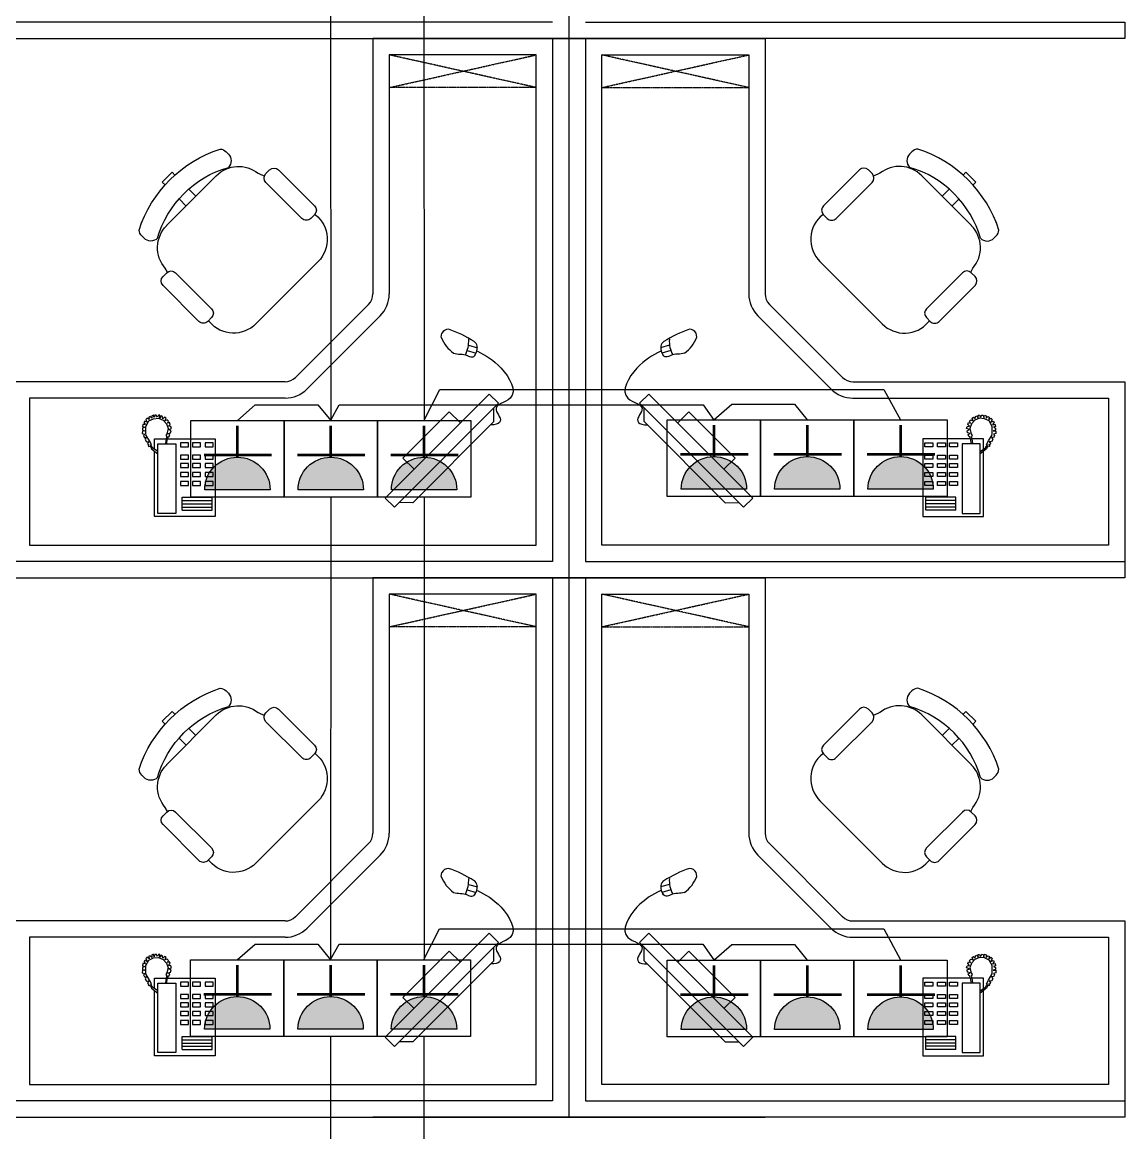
# Model space of a CAD drawing. Header units: inches. Extents: x 10 to 166961, y -47 to 131592.
# Drawn here: x 98353 to 101726, y 37710 to 41109 of the extents above; entities that cross this region are included whole.
import ezdxf

# ---------------------------------------------------------------- set-up
doc = ezdxf.new("R2010")
doc.units = ezdxf.units.IN
doc.header["$MEASUREMENT"] = 0
doc.linetypes.add('CONTINOUS', pattern=[0])
doc.linetypes.add('HIDDEN', pattern=[0.375, 0.25, -0.125])
for name, color, linetype in [('2', 2, 'Continuous'), ('6', 6, 'Continuous'), ('8', 8, 'Continuous'), ('插座图', 4, 'Continuous')]:
    doc.layers.add(name, color=color, linetype=linetype)

# ---------------------------------------------------------------- blocks, each defined once
blk = doc.blocks.new('A$C127C375D')
at = {"layer": '插座图', "lineweight": -2}
blk.add_hatch(color=3, dxfattribs=at).paths.add_polyline_path([(91.7, 8.4, 1), (16.1, 8.4)])
at = {"layer": '插座图', "color": 3, "lineweight": -2}
blk.add_line((16.1, 8.4), (91.7, 8.4), dxfattribs=at)
blk.add_lwpolyline([(0, 0), (107.8, 0), (107.8, 88.6), (0, 88.6)], close=True, dxfattribs=at)
at = {"layer": '插座图', "color": 3, "lineweight": -2, "const_width": 3.2}
for points in [[(53.9, 46.2), (53.9, 82.6)], [(14.3, 48.8), (92.6, 48.8)]]:
    blk.add_lwpolyline(points, dxfattribs=at)
at = {"layer": '插座图', "color": 3, "lineweight": -2}
blk.add_arc((53.9, 8.4), 37.8, 0, 180, dxfattribs=at)

msp = doc.modelspace()

# ---------------------------------------------------------------- linework, layer by layer
at = {"color": 2}
for p, q in [((99296.2, 41306.2), (99297.2, 39891.3)), ((99581.7, 41306.2), (99582.7, 39891.3)), ((99297.2, 39655.2), (99296.7, 38239.3)), ((99582.7, 39655.2), (99582.7, 38241.8)), ((99296.7, 38004.7), (99297.2, 36540.8)), ((99582.2, 38004.7), (99582.7, 36540.8))]:
    msp.add_line(p, q, dxfattribs=at)
for points in [[(99582.7, 39891.3), (99630.5, 39984.5), (100989, 39984.5), (101040.7, 39889.8)], [(99011.7, 39889.8), (99066.5, 39937.5), (99258, 39937.5), (99297.2, 39889.8)], [(99297.2, 39891.3), (99323, 39938), (100436, 39938), (100469.7, 39889.8)], [(100469.2, 39891.8), (100524, 39939.5), (100715.5, 39939.5), (100754.7, 39891.8)], [(99582.2, 38240.8), (99630, 38334), (100988.5, 38334), (101040.2, 38239.3)], [(99011.2, 38239.3), (99066, 38287), (99257.5, 38287), (99296.7, 38239.3)], [(99296.7, 38240.8), (99322.5, 38287.5), (100435.5, 38287.5), (100469.2, 38239.3)], [(100469.2, 38238.3), (100524, 38286), (100715.5, 38286), (100754.7, 38238.3)]]:
    msp.add_lwpolyline(points, dxfattribs=at)
at = {"layer": '2', "color": 252}
for p, q in [((100026, 41058.5), (100026, 42708.5)), ((99976, 41108.5), (98326, 41108.5)), ((100076, 41108.5), (101726, 41108.5)), ((101726, 41108.5), (101726, 41058.5)), ((98326, 41058.5), (100026, 41058.5)), ((99426.1, 41058.5), (99976, 41058.5)), ((100026, 41058.5), (99426.1, 41058.5)), ((100026, 41058.5), (99426.1, 41058.5)), ((99976, 41058.5), (99976, 39458.5)), ((99976, 41058.5), (100076, 41058.5)), ((100026, 39408.5), (100026, 41058.5)), ((100026, 41058.5), (100625.9, 41058.5)), ((100026, 41058.5), (100625.9, 41058.5)), ((101726, 41058.5), (100026, 41058.5)), ((100076, 41058.5), (100076, 39458.5)), ((100625.9, 41058.5), (100076, 41058.5)), ((99976, 39458.5), (98326, 39458.5)), ((100076, 39458.5), (101726, 39458.5)), ((101726, 39458.5), (101726, 39408.5)), ((98326, 39408.5), (100026, 39408.5)), ((99426.1, 39408.5), (99976, 39408.5)), ((100026, 39408.5), (99426.1, 39408.5)), ((100026, 39408.5), (99426.1, 39408.5)), ((99976, 39408.5), (99976, 37808.5)), ((99976, 39408.5), (100076, 39408.5)), ((100026, 37758.5), (100026, 39408.5)), ((100026, 39408.5), (100625.9, 39408.5)), ((100026, 39408.5), (100625.9, 39408.5)), ((101726, 39408.5), (100026, 39408.5)), ((100076, 39408.5), (100076, 37808.5)), ((100625.9, 39408.5), (100076, 39408.5)), ((99976, 37808.5), (98326, 37808.5)), ((100076, 37808.5), (101726, 37808.5)), ((101726, 37808.5), (101726, 37758.5)), ((98326, 37758.5), (100026, 37758.5)), ((100026, 37758.5), (99426.1, 37758.5)), ((100026, 37758.5), (99426.1, 37758.5)), ((100026, 37758.5), (100625.9, 37758.5)), ((100026, 37758.5), (100625.9, 37758.5)), ((101726, 37758.5), (100026, 37758.5))]:
    msp.add_line(p, q, dxfattribs=at)
at = {"layer": '6', "color": 252}
for p, q in [((99426.1, 41058.5), (99426.1, 40277)), ((100625.9, 41058.5), (100625.9, 40277)), ((98977.1, 40712.1), (98984.1, 40705.2)), ((101074.9, 40712.1), (101067.9, 40705.2)), ((98781.6, 40619.3), (98811.8, 40649.5)), ((98811.8, 40649.5), (98821.5, 40639.8)), ((99074.8, 40646.5), (99094.2, 40637.4)), ((99099, 40645.3), (99110.3, 40656.7)), ((99137.5, 40656.7), (99247.6, 40546.6)), ((100914.5, 40656.7), (100804.4, 40546.6)), ((100953.1, 40645.3), (100941.7, 40656.7)), ((100977.2, 40646.5), (100957.8, 40637.4)), ((101240.2, 40649.5), (101230.5, 40639.8)), ((101270.4, 40619.3), (101240.2, 40649.5)), ((98791.3, 40609.7), (98781.6, 40619.3)), ((98795.3, 40486.3), (98947, 40638.8)), ((99209, 40508.1), (99099, 40618.1)), ((100843, 40508.1), (100953.1, 40618.1)), ((101256.7, 40486.3), (101105, 40638.8)), ((101260.8, 40609.7), (101270.4, 40619.3)), ((98864.2, 40596.8), (98884.8, 40576.3)), ((101187.8, 40596.8), (101167.2, 40576.3)), ((98854.8, 40546.1), (98834.1, 40566.8)), ((101197.2, 40546.1), (101217.9, 40566.8)), ((99247.6, 40519.4), (99236.2, 40508.1)), ((99248.7, 40520.6), (99250.1, 40519.5)), ((100803.4, 40520.6), (100801.9, 40519.5)), ((100804.4, 40519.4), (100815.8, 40508.1)), ((98726.4, 40447.4), (98719.4, 40454.4)), ((101325.6, 40447.4), (101332.6, 40454.4)), ((99258.5, 40375.9), (99067.8, 40185.3)), ((100793.5, 40375.9), (100984.2, 40185.3)), ((98784.1, 40330.4), (98795.5, 40341.8)), ((98797.4, 40343.5), (98790.9, 40355.4)), ((98822.7, 40341.8), (98932.7, 40231.8)), ((101229.3, 40341.8), (101119.3, 40231.8)), ((101254.6, 40343.5), (101261.1, 40355.4)), ((101267.9, 40330.4), (101256.5, 40341.8)), ((98894.1, 40193.2), (98784.1, 40303.2)), ((101157.9, 40193.2), (101267.9, 40303.2)), ((99413, 40245.2), (99189.3, 40021.5)), ((100639, 40245.2), (100862.7, 40021.5)), ((98932.7, 40204.6), (98921.3, 40193.2)), ((101119.3, 40204.6), (101130.7, 40193.2)), ((98927.1, 40190.2), (98923.1, 40194.9)), ((101124.9, 40190.2), (101128.9, 40194.9)), ((99157.5, 40008.4), (98326, 40008.4)), ((100894.5, 40008.4), (101726, 40008.4)), ((101726, 40008.4), (101726, 39458.5)), ((99426.1, 39408.5), (99426.1, 38627)), ((100625.9, 39408.5), (100625.9, 38627)), ((98977.1, 39062.1), (98984.1, 39055.2)), ((101074.9, 39062.1), (101067.9, 39055.2)), ((98781.6, 38969.3), (98811.8, 38999.5)), ((98795.3, 38836.3), (98947, 38988.8)), ((98811.8, 38999.5), (98821.5, 38989.8)), ((99074.8, 38996.5), (99094.2, 38987.4)), ((99099, 38995.3), (99110.3, 39006.7)), ((99137.5, 39006.7), (99247.6, 38896.6)), ((100914.5, 39006.7), (100804.4, 38896.6)), ((100953.1, 38995.3), (100941.7, 39006.7)), ((100977.2, 38996.5), (100957.8, 38987.4)), ((101256.7, 38836.3), (101105, 38988.8)), ((101240.2, 38999.5), (101230.5, 38989.8)), ((101270.4, 38969.3), (101240.2, 38999.5)), ((98791.3, 38959.7), (98781.6, 38969.3)), ((98864.2, 38946.8), (98884.8, 38926.3)), ((99209, 38858.1), (99099, 38968.1)), ((100843, 38858.1), (100953.1, 38968.1)), ((101187.8, 38946.8), (101167.2, 38926.3)), ((101260.8, 38959.7), (101270.4, 38969.3)), ((98854.8, 38896.1), (98834.1, 38916.8)), ((101197.2, 38896.1), (101217.9, 38916.8)), ((99247.6, 38869.4), (99236.2, 38858.1)), ((99248.7, 38870.6), (99250.1, 38869.5)), ((100803.4, 38870.6), (100801.9, 38869.5)), ((100804.4, 38869.4), (100815.8, 38858.1)), ((98726.4, 38797.4), (98719.4, 38804.4)), ((101325.6, 38797.4), (101332.6, 38804.4)), ((99258.5, 38725.9), (99067.8, 38535.3)), ((100793.5, 38725.9), (100984.2, 38535.3)), ((98784.1, 38680.4), (98795.5, 38691.8)), ((98797.4, 38693.5), (98790.9, 38705.4)), ((98822.7, 38691.8), (98932.7, 38581.8)), ((101229.3, 38691.8), (101119.3, 38581.8)), ((101254.6, 38693.5), (101261.1, 38705.4)), ((101267.9, 38680.4), (101256.5, 38691.8)), ((98894.1, 38543.2), (98784.1, 38653.2)), ((101157.9, 38543.2), (101267.9, 38653.2)), ((99413, 38595.2), (99189.3, 38371.5)), ((100639, 38595.2), (100862.7, 38371.5)), ((98932.7, 38554.6), (98921.3, 38543.2)), ((98927.1, 38540.2), (98923.1, 38544.9)), ((101119.3, 38554.6), (101130.7, 38543.2)), ((101124.9, 38540.2), (101128.9, 38544.9)), ((99157.5, 38358.4), (98326, 38358.4)), ((100894.5, 38358.4), (101726, 38358.4)), ((101726, 38358.4), (101726, 37808.5))]:
    msp.add_line(p, q, dxfattribs=at)
for centre, start, end in [((99381.1, 40277), 315, 0), ((100670.9, 40277), 180, 225), ((99157.5, 40053.4), 270, 315), ((100894.5, 40053.4), 225, 270), ((99381.1, 38627), 315, 0), ((100670.9, 38627), 180, 225), ((99157.5, 38403.4), 270, 315), ((100894.5, 38403.4), 225, 270)]:
    msp.add_arc(centre, 45, start, end, dxfattribs=at)
at = {"layer": '6', "color": 252, "extrusion": (0, 0, -1)}
for centre, major_axis, start_param, end_param in [((99078.9, 40352.6), (273.6, 273.6), 4.241936, 5.182842), ((98956.7, 40691.7), (20.4, 20.4), 4.712389, 4.726071), ((98956.7, 40691.7), (20.4, 20.4), -0.705229, 0), ((98963.7, 40684.7), (20.4, 20.4), 0, 1.570796), ((99073.6, 40357.9), (225.8, 225.8), 4.211213, 5.213565), ((99015.2, 40571), (68, 68), 4.709722, 6.166276), ((99112.6, 40631.7), (13.6, 13.6), 3.141593, 4.712389), ((99123.9, 40643.1), (13.6, 13.6), 4.712389, 6.283185), ((99234, 40533), (13.6, 13.6), 0, 1.570796), ((99222.6, 40521.7), (13.6, 13.6), 1.570796, 3.141593), ((99190.5, 40444), (68, 68), -0.116909, 1.570796), ((98739.8, 40474.8), (-20.4, 20.4), 6.269503, 6.283185), ((98863.6, 40418.5), (68, 68), 3.212044, 4.709722), ((98739.8, 40474.8), (20.4, 20.4), 3.141593, 3.846821), ((98746.8, 40467.8), (20.4, 20.4), 1.570796, 3.141593), ((98809.1, 40328.2), (13.6, 13.6), 4.712389, 6.283185), ((98797.7, 40316.8), (13.6, 13.6), 3.141593, 4.712389), ((98919.1, 40218.2), (13.6, 13.6), 0, 1.570796), ((98907.7, 40206.8), (13.6, 13.6), 1.570796, 3.141593), ((98999.8, 40253.3), (68, 68), 1.570796, 3.212044), ((99078.9, 38702.6), (273.6, 273.6), 4.241936, 5.182842), ((98956.7, 39041.7), (20.4, 20.4), 4.712389, 4.726071), ((98956.7, 39041.7), (20.4, 20.4), -0.705229, 0), ((98963.7, 39034.7), (20.4, 20.4), 0, 1.570796), ((99073.6, 38707.9), (225.8, 225.8), 4.211213, 5.213565), ((99015.2, 38921), (68, 68), 4.709722, 6.166276), ((99123.9, 38993.1), (13.6, 13.6), 4.712389, 6.283185), ((99112.6, 38981.7), (13.6, 13.6), 3.141593, 4.712389), ((99234, 38883), (13.6, 13.6), 0, 1.570796), ((98739.8, 38824.8), (-20.4, 20.4), 6.269503, 6.283185), ((99222.6, 38871.7), (13.6, 13.6), 1.570796, 3.141593), ((99190.5, 38794), (68, 68), -0.116909, 1.570796), ((98739.8, 38824.8), (20.4, 20.4), 3.141593, 3.846821), ((98863.6, 38768.5), (68, 68), 3.212044, 4.709722), ((98746.8, 38817.8), (20.4, 20.4), 1.570796, 3.141593), ((98797.7, 38666.8), (13.6, 13.6), 3.141593, 4.712389), ((98809.1, 38678.2), (13.6, 13.6), 4.712389, 6.283185), ((98919.1, 38568.2), (13.6, 13.6), 0, 1.570796), ((98907.7, 38556.8), (13.6, 13.6), 1.570796, 3.141593), ((98999.8, 38603.3), (68, 68), 1.570796, 3.212044)]:
    msp.add_ellipse(centre, major_axis=major_axis, ratio=1, start_param=start_param, end_param=end_param, dxfattribs=at)
at = {"layer": '6', "color": 252}
for centre, major_axis, start_param, end_param in [((101095.3, 40691.7), (-20.4, 20.4), -0.705229, 0), ((100973.1, 40352.6), (-273.6, 273.6), 4.241936, 5.182842), ((101095.3, 40691.7), (-20.4, 20.4), 4.712389, 4.726071), ((101088.3, 40684.7), (-20.4, 20.4), 0, 1.570796), ((100928.1, 40643.1), (-13.6, 13.6), 4.712389, 6.283185), ((100939.4, 40631.7), (-13.6, 13.6), 3.141593, 4.712389), ((101036.8, 40571), (-68, 68), 4.709722, 6.166276), ((100978.4, 40357.9), (-225.8, 225.8), 4.211213, 5.213565), ((100818, 40533), (-13.6, 13.6), 0, 1.570796), ((100861.5, 40444), (-68, 68), -0.116909, 1.570796), ((100829.4, 40521.7), (-13.6, 13.6), 1.570796, 3.141593), ((101188.4, 40418.5), (-68, 68), 3.212044, 4.709722), ((101312.2, 40474.8), (20.4, 20.4), 6.269503, 6.283185), ((101305.2, 40467.8), (-20.4, 20.4), 1.570796, 3.141593), ((101312.2, 40474.8), (-20.4, 20.4), 3.141593, 3.846821), ((101242.9, 40328.2), (-13.6, 13.6), 4.712389, 6.283185), ((101254.3, 40316.8), (-13.6, 13.6), 3.141593, 4.712389), ((101132.9, 40218.2), (-13.6, 13.6), 0, 1.570796), ((101052.2, 40253.3), (-68, 68), 1.570796, 3.212044), ((101144.3, 40206.8), (-13.6, 13.6), 1.570796, 3.141593), ((101088.3, 39034.7), (-20.4, 20.4), 0, 1.570796), ((101095.3, 39041.7), (-20.4, 20.4), -0.705229, 0), ((100973.1, 38702.6), (-273.6, 273.6), 4.241936, 5.182842), ((101095.3, 39041.7), (-20.4, 20.4), 4.712389, 4.726071), ((100928.1, 38993.1), (-13.6, 13.6), 4.712389, 6.283185), ((101036.8, 38921), (-68, 68), 4.709722, 6.166276), ((100978.4, 38707.9), (-225.8, 225.8), 4.211213, 5.213565), ((100939.4, 38981.7), (-13.6, 13.6), 3.141593, 4.712389), ((100818, 38883), (-13.6, 13.6), 0, 1.570796), ((100861.5, 38794), (-68, 68), -0.116909, 1.570796), ((100829.4, 38871.7), (-13.6, 13.6), 1.570796, 3.141593), ((101312.2, 38824.8), (20.4, 20.4), 6.269503, 6.283185), ((101188.4, 38768.5), (-68, 68), 3.212044, 4.709722), ((101312.2, 38824.8), (-20.4, 20.4), 3.141593, 3.846821), ((101305.2, 38817.8), (-20.4, 20.4), 1.570796, 3.141593), ((101242.9, 38678.2), (-13.6, 13.6), 4.712389, 6.283185), ((101254.3, 38666.8), (-13.6, 13.6), 3.141593, 4.712389), ((101132.9, 38568.2), (-13.6, 13.6), 0, 1.570796), ((101052.2, 38603.3), (-68, 68), 1.570796, 3.212044), ((101144.3, 38556.8), (-13.6, 13.6), 1.570796, 3.141593)]:
    msp.add_ellipse(centre, major_axis=major_axis, ratio=1, start_param=start_param, end_param=end_param, dxfattribs=at)
at = {"layer": '8', "color": 252, "linetype": 'HIDDEN'}
for p, q in [((99476.1, 40908.5), (99926, 41008.5)), ((99926, 40908.5), (99476.1, 41008.5)), ((100575.9, 40908.5), (100126, 41008.5)), ((100126, 40908.5), (100575.9, 41008.5)), ((99926, 40908.5), (99476.1, 40908.5)), ((100126, 40908.5), (100575.9, 40908.5)), ((99476.1, 39258.5), (99926, 39358.5)), ((99926, 39258.5), (99476.1, 39358.5)), ((100575.9, 39258.5), (100126, 39358.5)), ((100126, 39258.5), (100575.9, 39358.5)), ((99926, 39258.5), (99476.1, 39258.5)), ((100126, 39258.5), (100575.9, 39258.5))]:
    msp.add_line(p, q, dxfattribs=at)
at = {"layer": '8', "color": 252}
for p, q in [((99476.1, 41008.5), (99476.1, 40277)), ((99926, 41008.5), (99476.1, 41008.5)), ((99926, 39508.5), (99926, 41008.5)), ((100126, 39508.5), (100126, 41008.5)), ((100126, 41008.5), (100575.9, 41008.5)), ((100575.9, 41008.5), (100575.9, 40277)), ((99448.3, 40209.8), (99224.7, 39986.2)), ((100603.7, 40209.8), (100827.3, 39986.2)), ((99635.1, 40144.4), (99637.1, 40156.7)), ((100416.9, 40144.4), (100414.9, 40156.7)), ((99714.6, 40103.7), (99741.9, 40095.7)), ((99718.5, 40120.1), (99745.7, 40112.6)), ((100333.5, 40120.1), (100306.3, 40112.6)), ((100337.4, 40103.7), (100310.1, 40095.7)), ((99157.5, 39958.4), (98376, 39958.4)), ((98376, 39958.4), (98376, 39508.5)), ((100894.5, 39958.4), (101676, 39958.4)), ((101676, 39958.4), (101676, 39508.5)), ((98735.4, 39897.3), (98731.9, 39893.2)), ((98741.6, 39892.8), (98735.4, 39897.3)), ((98744.6, 39902.2), (98740.5, 39900.4)), ((98740.5, 39900.4), (98741.6, 39892.8)), ((98750.2, 39897), (98744.6, 39902.2)), ((98754.6, 39906.5), (98749.6, 39904.5)), ((98749.6, 39904.5), (98750.2, 39897)), ((98757.4, 39898.6), (98754.6, 39906.5)), ((98754.7, 39895.2), (98770.5, 39896.5)), ((98759.2, 39906), (98757.4, 39898.6)), ((98763.6, 39906.6), (98759.2, 39906)), ((98767.5, 39899.9), (98763.6, 39906.6)), ((98769.9, 39906.3), (98767.5, 39899.9)), ((98774.9, 39905.9), (98769.9, 39906.3)), ((98770.5, 39896.5), (98784.4, 39890.3)), ((98774.9, 39897.4), (98774.9, 39905.9)), ((98778.9, 39903.7), (98774.9, 39897.4)), ((98782.8, 39901.8), (98778.9, 39903.7)), ((98783.4, 39894.4), (98782.8, 39901.8)), ((98788.7, 39899.8), (98783.4, 39894.4)), ((98793.3, 39896.6), (98788.7, 39899.8)), ((98789.8, 39889), (98793.3, 39896.6)), ((101258.7, 39896.6), (101263.3, 39899.8)), ((101262.2, 39889), (101258.7, 39896.6)), ((101263.3, 39899.8), (101268.6, 39894.4)), ((101281.5, 39896.5), (101267.6, 39890.3)), ((101268.6, 39894.4), (101269.2, 39901.8)), ((101269.2, 39901.8), (101273.1, 39903.7)), ((101273.1, 39903.7), (101277.1, 39897.4)), ((101277.1, 39905.9), (101282.1, 39906.3)), ((101277.1, 39897.4), (101277.1, 39905.9)), ((101297.3, 39895.2), (101281.5, 39896.5)), ((101282.1, 39906.3), (101284.5, 39899.9)), ((101284.5, 39899.9), (101288.4, 39906.6)), ((101288.4, 39906.6), (101292.8, 39906)), ((101292.8, 39906), (101294.6, 39898.6)), ((101294.6, 39898.6), (101297.4, 39906.5)), ((101297.4, 39906.5), (101302.4, 39904.5)), ((101302.4, 39904.5), (101301.8, 39897)), ((101301.8, 39897), (101307.4, 39902.2)), ((101307.4, 39902.2), (101311.5, 39900.4)), ((101311.5, 39900.4), (101310.4, 39892.8)), ((101310.4, 39892.8), (101316.6, 39897.3)), ((101316.6, 39897.3), (101320.1, 39893.2)), ((98721.3, 39866.2), (98721, 39860.2)), ((98727.9, 39869.3), (98721.3, 39866.2)), ((98722.3, 39877.9), (98721.5, 39871.5)), ((98721.5, 39871.5), (98727.9, 39869.3)), ((98730.4, 39877.5), (98722.3, 39877.9)), ((98728.1, 39887.6), (98725.5, 39883.2)), ((98725.5, 39883.2), (98730.4, 39877.5)), ((98735.4, 39884.8), (98728.1, 39887.6)), ((98731.2, 39871.9), (98740.7, 39888.6)), ((98731.3, 39846.8), (98731.2, 39871.9)), ((98731.9, 39893.2), (98735.4, 39884.8)), ((98740.7, 39888.6), (98754.7, 39895.2)), ((98784.4, 39890.3), (98794.8, 39879.3)), ((98797.2, 39891.8), (98789.8, 39889)), ((98794.8, 39879.3), (98799.9, 39864.8)), ((98799.9, 39864.8), (98795.9, 39849.3)), ((98800.7, 39887.4), (98797.2, 39891.8)), ((98797.6, 39881.3), (98800.7, 39887.4)), ((98804.4, 39883.5), (98797.6, 39881.3)), ((98800.9, 39872.4), (98806.5, 39877.9)), ((98808.5, 39871.4), (98800.9, 39872.4)), ((98801.3, 39861.9), (98809.7, 39864.8)), ((98808.7, 39858.5), (98801.3, 39861.9)), ((98806.5, 39877.9), (98804.4, 39883.5)), ((98809.7, 39864.8), (98808.5, 39871.4)), ((101242.3, 39864.8), (101243.5, 39871.4)), ((101250.7, 39861.9), (101242.3, 39864.8)), ((101243.4, 39858.5), (101250.7, 39861.9)), ((101243.5, 39871.4), (101251.1, 39872.4)), ((101245.5, 39877.9), (101247.6, 39883.5)), ((101251.1, 39872.4), (101245.5, 39877.9)), ((101247.6, 39883.5), (101254.4, 39881.3)), ((101251.3, 39887.4), (101254.8, 39891.8)), ((101254.4, 39881.3), (101251.3, 39887.4)), ((101257.2, 39879.3), (101252.1, 39864.8)), ((101252.1, 39864.8), (101256.1, 39849.3)), ((101254.8, 39891.8), (101262.2, 39889)), ((101267.6, 39890.3), (101257.2, 39879.3)), ((101311.3, 39888.6), (101297.3, 39895.2)), ((101320.8, 39871.9), (101311.3, 39888.6)), ((101320.1, 39893.2), (101316.6, 39884.8)), ((101316.6, 39884.8), (101323.9, 39887.6)), ((101320.7, 39846.8), (101320.8, 39871.9)), ((101326.5, 39883.2), (101321.6, 39877.5)), ((101321.6, 39877.5), (101329.7, 39877.9)), ((101323.9, 39887.6), (101326.5, 39883.2)), ((101330.5, 39871.5), (101324.1, 39869.3)), ((101324.1, 39869.3), (101330.7, 39866.2)), ((101329.7, 39877.9), (101330.5, 39871.5)), ((101330.7, 39866.2), (101331, 39860.2)), ((98720.9, 39857.6), (98720.6, 39849.7)), ((98720.6, 39849.7), (98728, 39847.9)), ((98728.7, 39857.8), (98720.9, 39857.6)), ((98721, 39860.2), (98728.7, 39857.8)), ((98728, 39847.9), (98724.4, 39843.4)), ((98724.4, 39843.4), (98727.3, 39837)), ((98727.3, 39837), (98733.8, 39838.5)), ((98733.8, 39838.5), (98730, 39831.5)), ((98730, 39831.5), (98733.6, 39824.4)), ((98742.4, 39827.7), (98731.4, 39846.3)), ((98749, 39815.9), (98742.4, 39827.7)), ((98758, 39802.3), (98758, 39833.5)), ((98758, 39833.5), (98793.9, 39833.5)), ((98792.6, 39827.5), (98791.9, 39818.4)), ((98793.9, 39833.5), (98792.6, 39827.5)), ((98795.9, 39849.3), (98793.1, 39844.2)), ((98793.1, 39844.2), (98796.3, 39839.6)), ((98796.3, 39839.6), (98793.9, 39833.5)), ((98796.2, 39819.4), (98797.2, 39831.6)), ((98797.2, 39831.6), (98799.6, 39837.7)), ((98798, 39833.5), (98944, 39833.5)), ((98798.8, 39850.2), (98806.9, 39851.9)), ((98805.3, 39846.6), (98798.8, 39850.2)), ((98799.4, 39839.3), (98802.9, 39841.1)), ((98799.6, 39837.7), (98799.4, 39839.3)), ((98802.9, 39841.1), (98805.3, 39846.6)), ((98806.9, 39851.9), (98808.7, 39858.5)), ((98944, 39833.5), (98944, 39595.9)), ((101254, 39833.5), (101108, 39833.5)), ((101108, 39833.5), (101108, 39595.9)), ((101245.1, 39851.9), (101243.4, 39858.5)), ((101253.2, 39850.2), (101245.1, 39851.9)), ((101246.7, 39846.6), (101253.2, 39850.2)), ((101249.1, 39841.1), (101246.7, 39846.6)), ((101252.6, 39839.3), (101249.1, 39841.1)), ((101252.4, 39837.7), (101252.6, 39839.3)), ((101254.8, 39831.6), (101252.4, 39837.7)), ((101255.8, 39819.4), (101254.8, 39831.6)), ((101258.9, 39844.2), (101255.7, 39839.6)), ((101255.7, 39839.6), (101258.1, 39833.5)), ((101256.1, 39849.3), (101258.9, 39844.2)), ((101258.1, 39833.5), (101259.4, 39827.5)), ((101294, 39833.5), (101258.1, 39833.5)), ((101259.4, 39827.5), (101260.1, 39818.4)), ((101294, 39802.3), (101294, 39833.5)), ((101303, 39815.9), (101309.6, 39827.7)), ((101309.6, 39827.7), (101320.6, 39846.3)), ((101318.2, 39838.5), (101322, 39831.5)), ((101324.7, 39837), (101318.2, 39838.5)), ((101322, 39831.5), (101318.4, 39824.4)), ((101331, 39860.2), (101323.3, 39857.8)), ((101323.3, 39857.8), (101331.1, 39857.6)), ((101331.4, 39849.7), (101324, 39847.9)), ((101324, 39847.9), (101327.6, 39843.4)), ((101327.6, 39843.4), (101324.7, 39837)), ((101331.1, 39857.6), (101331.4, 39849.7)), ((98733.6, 39824.4), (98741.2, 39825.5)), ((98741.2, 39825.5), (98736.4, 39819.5)), ((98736.4, 39819.5), (98738.3, 39815.1)), ((98738.3, 39815.1), (98742, 39816.4)), ((98742, 39816.4), (98739.1, 39813.5)), ((98739.1, 39813.5), (98740.5, 39810.7)), ((98740.5, 39810.7), (98745.4, 39810.8)), ((98745.4, 39810.8), (98747.1, 39807.7)), ((98745.7, 39814.2), (98749, 39815.9)), ((98748.2, 39813.6), (98745.7, 39814.2)), ((98747.1, 39807.7), (98749.3, 39803.2)), ((98748.9, 39811.5), (98748.2, 39813.6)), ((98752.4, 39806.1), (98748.9, 39811.5)), ((98749.3, 39803.2), (98768.7, 39787.3)), ((98768.7, 39794.9), (98752.4, 39806.1)), ((98758, 39595.9), (98758, 39796.1)), ((98768.7, 39605.6), (98768.7, 39818.4)), ((98768.7, 39818.4), (98823.6, 39818.4)), ((98796.1, 39818.4), (98796.2, 39819.4)), ((98823.6, 39818.4), (98823.6, 39605.6)), ((98837.9, 39821.3), (98837.9, 39809.2)), ((98862.1, 39821.3), (98837.9, 39821.3)), ((98837.9, 39809.2), (98862.1, 39809.2)), ((98862.1, 39809.2), (98862.1, 39821.3)), ((98874.8, 39821.3), (98874.8, 39809.2)), ((98899.1, 39821.3), (98874.8, 39821.3)), ((98874.8, 39809.2), (98899.1, 39809.2)), ((98899.1, 39809.2), (98899.1, 39821.3)), ((98912.9, 39821.3), (98912.9, 39809.2)), ((98937.1, 39821.3), (98912.9, 39821.3)), ((98912.9, 39809.2), (98937.1, 39809.2)), ((98937.1, 39809.2), (98937.1, 39821.3)), ((101114.9, 39809.2), (101114.9, 39821.3)), ((101114.9, 39821.3), (101139.1, 39821.3)), ((101139.1, 39809.2), (101114.9, 39809.2)), ((101139.1, 39821.3), (101139.1, 39809.2)), ((101152.9, 39809.2), (101152.9, 39821.3)), ((101152.9, 39821.3), (101177.2, 39821.3)), ((101177.2, 39809.2), (101152.9, 39809.2)), ((101177.2, 39821.3), (101177.2, 39809.2)), ((101189.9, 39809.2), (101189.9, 39821.3)), ((101189.9, 39821.3), (101214.1, 39821.3)), ((101214.1, 39809.2), (101189.9, 39809.2)), ((101214.1, 39821.3), (101214.1, 39809.2)), ((101283.3, 39818.4), (101228.4, 39818.4)), ((101228.4, 39818.4), (101228.4, 39605.6)), ((101255.9, 39818.4), (101255.8, 39819.4)), ((101283.3, 39605.6), (101283.3, 39818.4)), ((101283.3, 39794.9), (101299.6, 39806.1)), ((101302.7, 39803.2), (101283.3, 39787.3)), ((101294, 39595.9), (101294, 39796.1)), ((101299.6, 39806.1), (101303.1, 39811.5)), ((101304.9, 39807.7), (101302.7, 39803.2)), ((101306.3, 39814.2), (101303, 39815.9)), ((101303.1, 39811.5), (101303.8, 39813.6)), ((101303.8, 39813.6), (101306.3, 39814.2)), ((101306.6, 39810.8), (101304.9, 39807.7)), ((101311.5, 39810.7), (101306.6, 39810.8)), ((101310, 39816.4), (101312.9, 39813.5)), ((101313.7, 39815.1), (101310, 39816.4)), ((101310.8, 39825.5), (101315.6, 39819.5)), ((101318.4, 39824.4), (101310.8, 39825.5)), ((101312.9, 39813.5), (101311.5, 39810.7)), ((101315.6, 39819.5), (101313.7, 39815.1)), ((98837.9, 39783.4), (98837.9, 39771.3)), ((98862.1, 39783.4), (98837.9, 39783.4)), ((98837.9, 39771.3), (98862.1, 39771.3)), ((98862.1, 39771.3), (98862.1, 39783.4)), ((98874.8, 39783.4), (98874.8, 39771.3)), ((98899.1, 39783.4), (98874.8, 39783.4)), ((98874.8, 39771.3), (98899.1, 39771.3)), ((98899.1, 39771.3), (98899.1, 39783.4)), ((98912.9, 39783.4), (98912.9, 39771.3)), ((98937.1, 39783.4), (98912.9, 39783.4)), ((98912.9, 39771.3), (98937.1, 39771.3)), ((98937.1, 39771.3), (98937.1, 39783.4)), ((101114.9, 39771.3), (101114.9, 39783.4)), ((101114.9, 39783.4), (101139.1, 39783.4)), ((101139.1, 39771.3), (101114.9, 39771.3)), ((101139.1, 39783.4), (101139.1, 39771.3)), ((101152.9, 39771.3), (101152.9, 39783.4)), ((101152.9, 39783.4), (101177.2, 39783.4)), ((101177.2, 39771.3), (101152.9, 39771.3)), ((101177.2, 39783.4), (101177.2, 39771.3)), ((101189.9, 39771.3), (101189.9, 39783.4)), ((101189.9, 39783.4), (101214.1, 39783.4)), ((101214.1, 39771.3), (101189.9, 39771.3)), ((101214.1, 39783.4), (101214.1, 39771.3)), ((98837.9, 39758), (98837.9, 39745.9)), ((98862.1, 39758), (98837.9, 39758)), ((98837.9, 39745.9), (98862.1, 39745.9)), ((98837.9, 39730.9), (98837.9, 39718.8)), ((98862.1, 39730.9), (98837.9, 39730.9)), ((98862.1, 39745.9), (98862.1, 39758)), ((98862.1, 39718.8), (98862.1, 39730.9)), ((98874.8, 39758), (98874.8, 39745.9)), ((98899.1, 39758), (98874.8, 39758)), ((98874.8, 39745.9), (98899.1, 39745.9)), ((98874.8, 39730.9), (98874.8, 39718.8)), ((98899.1, 39730.9), (98874.8, 39730.9)), ((98899.1, 39745.9), (98899.1, 39758)), ((98899.1, 39718.8), (98899.1, 39730.9)), ((98912.9, 39758), (98912.9, 39745.9)), ((98937.1, 39758), (98912.9, 39758)), ((98912.9, 39745.9), (98937.1, 39745.9)), ((98912.9, 39730.9), (98912.9, 39718.8)), ((98937.1, 39730.9), (98912.9, 39730.9)), ((98937.1, 39745.9), (98937.1, 39758)), ((98937.1, 39718.8), (98937.1, 39730.9)), ((101114.9, 39745.9), (101114.9, 39758)), ((101114.9, 39758), (101139.1, 39758)), ((101139.1, 39745.9), (101114.9, 39745.9)), ((101114.9, 39718.8), (101114.9, 39730.9)), ((101114.9, 39730.9), (101139.1, 39730.9)), ((101139.1, 39758), (101139.1, 39745.9)), ((101139.1, 39730.9), (101139.1, 39718.8)), ((101152.9, 39745.9), (101152.9, 39758)), ((101152.9, 39758), (101177.2, 39758)), ((101177.2, 39745.9), (101152.9, 39745.9)), ((101152.9, 39718.8), (101152.9, 39730.9)), ((101152.9, 39730.9), (101177.2, 39730.9)), ((101177.2, 39758), (101177.2, 39745.9)), ((101177.2, 39730.9), (101177.2, 39718.8)), ((101189.9, 39745.9), (101189.9, 39758)), ((101189.9, 39758), (101214.1, 39758)), ((101214.1, 39745.9), (101189.9, 39745.9)), ((101189.9, 39718.8), (101189.9, 39730.9)), ((101189.9, 39730.9), (101214.1, 39730.9)), ((101214.1, 39758), (101214.1, 39745.9)), ((101214.1, 39730.9), (101214.1, 39718.8)), ((98837.9, 39718.8), (98862.1, 39718.8)), ((98837.9, 39703.5), (98837.9, 39691.4)), ((98862.1, 39703.5), (98837.9, 39703.5)), ((98837.9, 39691.4), (98862.1, 39691.4)), ((98862.1, 39691.4), (98862.1, 39703.5)), ((98874.8, 39718.8), (98899.1, 39718.8)), ((98874.8, 39703.5), (98874.8, 39691.4)), ((98899.1, 39703.5), (98874.8, 39703.5)), ((98874.8, 39691.4), (98899.1, 39691.4)), ((98899.1, 39691.4), (98899.1, 39703.5)), ((98912.9, 39718.8), (98937.1, 39718.8)), ((98912.9, 39703.5), (98912.9, 39691.4)), ((98937.1, 39703.5), (98912.9, 39703.5)), ((98912.9, 39691.4), (98937.1, 39691.4)), ((98937.1, 39691.4), (98937.1, 39703.5)), ((101139.1, 39718.8), (101114.9, 39718.8)), ((101114.9, 39691.4), (101114.9, 39703.5)), ((101114.9, 39703.5), (101139.1, 39703.5)), ((101139.1, 39691.4), (101114.9, 39691.4)), ((101139.1, 39703.5), (101139.1, 39691.4)), ((101177.2, 39718.8), (101152.9, 39718.8)), ((101152.9, 39691.4), (101152.9, 39703.5)), ((101152.9, 39703.5), (101177.2, 39703.5)), ((101177.2, 39691.4), (101152.9, 39691.4)), ((101177.2, 39703.5), (101177.2, 39691.4)), ((101214.1, 39718.8), (101189.9, 39718.8)), ((101189.9, 39691.4), (101189.9, 39703.5)), ((101189.9, 39703.5), (101214.1, 39703.5)), ((101214.1, 39691.4), (101189.9, 39691.4)), ((101214.1, 39703.5), (101214.1, 39691.4)), ((98842.9, 39615.2), (98842.9, 39655)), ((98842.9, 39655), (98934.4, 39655)), ((98842.9, 39645), (98934.4, 39645)), ((98842.9, 39635), (98934.4, 39635)), ((98842.9, 39625), (98934.4, 39625)), ((98934.4, 39615), (98934.4, 39655)), ((101117.6, 39615), (101117.6, 39655)), ((101209.1, 39655), (101117.6, 39655)), ((101209.1, 39645), (101117.6, 39645)), ((101209.1, 39635), (101117.6, 39635)), ((101209.1, 39625), (101117.6, 39625)), ((101209.1, 39615.2), (101209.1, 39655)), ((98944, 39595.9), (98758, 39595.9)), ((98823.6, 39605.6), (98768.7, 39605.6)), ((98842.9, 39615), (98934.4, 39615)), ((101108, 39595.9), (101294, 39595.9)), ((101209.1, 39615), (101117.6, 39615)), ((101228.4, 39605.6), (101283.3, 39605.6)), ((98376, 39508.5), (99926, 39508.5)), ((101676, 39508.5), (100126, 39508.5)), ((99476.1, 39358.5), (99476.1, 38627)), ((99926, 39358.5), (99476.1, 39358.5)), ((99926, 37858.5), (99926, 39358.5)), ((100126, 37858.5), (100126, 39358.5)), ((100126, 39358.5), (100575.9, 39358.5)), ((100575.9, 39358.5), (100575.9, 38627)), ((99448.3, 38559.8), (99224.7, 38336.2)), ((100603.7, 38559.8), (100827.3, 38336.2)), ((99635.1, 38494.4), (99637.1, 38506.7)), ((100416.9, 38494.4), (100414.9, 38506.7)), ((99718.5, 38470.1), (99745.7, 38462.6)), ((100333.5, 38470.1), (100306.3, 38462.6)), ((99714.6, 38453.7), (99741.9, 38445.7)), ((100337.4, 38453.7), (100310.1, 38445.7)), ((99157.5, 38308.4), (98376, 38308.4)), ((98376, 38308.4), (98376, 37858.5)), ((100894.5, 38308.4), (101676, 38308.4)), ((101676, 38308.4), (101676, 37858.5)), ((98728.1, 38237.6), (98725.5, 38233.2)), ((98725.5, 38233.2), (98730.4, 38227.5)), ((98735.4, 38234.8), (98728.1, 38237.6)), ((98731.2, 38221.9), (98740.7, 38238.6)), ((98735.4, 38247.3), (98731.9, 38243.2)), ((98731.9, 38243.2), (98735.4, 38234.8)), ((98741.6, 38242.8), (98735.4, 38247.3)), ((98744.6, 38252.2), (98740.5, 38250.4)), ((98740.5, 38250.4), (98741.6, 38242.8)), ((98740.7, 38238.6), (98754.7, 38245.2)), ((98750.2, 38247), (98744.6, 38252.2)), ((98754.6, 38256.5), (98749.6, 38254.5)), ((98749.6, 38254.5), (98750.2, 38247)), ((98757.4, 38248.6), (98754.6, 38256.5)), ((98754.7, 38245.2), (98770.5, 38246.5)), ((98759.2, 38256), (98757.4, 38248.6)), ((98763.6, 38256.6), (98759.2, 38256)), ((98767.5, 38249.9), (98763.6, 38256.6)), ((98769.9, 38256.3), (98767.5, 38249.9)), ((98774.9, 38255.9), (98769.9, 38256.3)), ((98770.5, 38246.5), (98784.4, 38240.3)), ((98774.9, 38247.4), (98774.9, 38255.9)), ((98778.9, 38253.7), (98774.9, 38247.4)), ((98782.8, 38251.8), (98778.9, 38253.7)), ((98783.4, 38244.4), (98782.8, 38251.8)), ((98788.7, 38249.8), (98783.4, 38244.4)), ((98784.4, 38240.3), (98794.8, 38229.3)), ((98793.3, 38246.6), (98788.7, 38249.8)), ((98789.8, 38239), (98793.3, 38246.6)), ((98797.2, 38241.8), (98789.8, 38239)), ((98800.7, 38237.4), (98797.2, 38241.8)), ((98797.6, 38231.3), (98800.7, 38237.4)), ((98804.4, 38233.5), (98797.6, 38231.3)), ((98806.5, 38227.9), (98804.4, 38233.5)), ((101245.5, 38227.9), (101247.6, 38233.5)), ((101247.6, 38233.5), (101254.4, 38231.3)), ((101251.3, 38237.4), (101254.8, 38241.8)), ((101254.4, 38231.3), (101251.3, 38237.4)), ((101254.8, 38241.8), (101262.2, 38239)), ((101267.6, 38240.3), (101257.2, 38229.3)), ((101258.7, 38246.6), (101263.3, 38249.8)), ((101262.2, 38239), (101258.7, 38246.6)), ((101263.3, 38249.8), (101268.6, 38244.4)), ((101281.5, 38246.5), (101267.6, 38240.3)), ((101268.6, 38244.4), (101269.2, 38251.8)), ((101269.2, 38251.8), (101273.1, 38253.7)), ((101273.1, 38253.7), (101277.1, 38247.4)), ((101277.1, 38255.9), (101282.1, 38256.3)), ((101277.1, 38247.4), (101277.1, 38255.9)), ((101297.3, 38245.2), (101281.5, 38246.5)), ((101282.1, 38256.3), (101284.5, 38249.9)), ((101284.5, 38249.9), (101288.4, 38256.6)), ((101288.4, 38256.6), (101292.8, 38256)), ((101292.8, 38256), (101294.6, 38248.6)), ((101294.6, 38248.6), (101297.4, 38256.5)), ((101311.3, 38238.6), (101297.3, 38245.2)), ((101297.4, 38256.5), (101302.4, 38254.5)), ((101302.4, 38254.5), (101301.8, 38247)), ((101301.8, 38247), (101307.4, 38252.2)), ((101307.4, 38252.2), (101311.5, 38250.4)), ((101311.5, 38250.4), (101310.4, 38242.8)), ((101310.4, 38242.8), (101316.6, 38247.3)), ((101320.8, 38221.9), (101311.3, 38238.6)), ((101316.6, 38247.3), (101320.1, 38243.2)), ((101320.1, 38243.2), (101316.6, 38234.8)), ((101316.6, 38234.8), (101323.9, 38237.6)), ((101326.5, 38233.2), (101321.6, 38227.5)), ((101323.9, 38237.6), (101326.5, 38233.2)), ((98720.9, 38207.6), (98720.6, 38199.7)), ((98720.6, 38199.7), (98728, 38197.9)), ((98728.7, 38207.8), (98720.9, 38207.6)), ((98721.3, 38216.2), (98721, 38210.2)), ((98721, 38210.2), (98728.7, 38207.8)), ((98727.9, 38219.3), (98721.3, 38216.2)), ((98722.3, 38227.9), (98721.5, 38221.5)), ((98721.5, 38221.5), (98727.9, 38219.3)), ((98730.4, 38227.5), (98722.3, 38227.9)), ((98728, 38197.9), (98724.4, 38193.4)), ((98731.3, 38196.8), (98731.2, 38221.9)), ((98742.4, 38177.7), (98731.4, 38196.3)), ((98795.9, 38199.3), (98793.1, 38194.2)), ((98794.8, 38229.3), (98799.9, 38214.8)), ((98799.9, 38214.8), (98795.9, 38199.3)), ((98798.8, 38200.2), (98806.9, 38201.9)), ((98805.3, 38196.6), (98798.8, 38200.2)), ((98800.9, 38222.4), (98806.5, 38227.9)), ((98808.5, 38221.4), (98800.9, 38222.4)), ((98801.3, 38211.9), (98809.7, 38214.8)), ((98808.7, 38208.5), (98801.3, 38211.9)), ((98802.9, 38191.1), (98805.3, 38196.6)), ((98806.9, 38201.9), (98808.7, 38208.5)), ((98809.7, 38214.8), (98808.5, 38221.4)), ((101242.3, 38214.8), (101243.5, 38221.4)), ((101250.7, 38211.9), (101242.3, 38214.8)), ((101243.4, 38208.5), (101250.7, 38211.9)), ((101245.1, 38201.9), (101243.4, 38208.5)), ((101243.5, 38221.4), (101251.1, 38222.4)), ((101253.2, 38200.2), (101245.1, 38201.9)), ((101251.1, 38222.4), (101245.5, 38227.9)), ((101246.7, 38196.6), (101253.2, 38200.2)), ((101249.1, 38191.1), (101246.7, 38196.6)), ((101257.2, 38229.3), (101252.1, 38214.8)), ((101252.1, 38214.8), (101256.1, 38199.3)), ((101256.1, 38199.3), (101258.9, 38194.2)), ((101309.6, 38177.7), (101320.6, 38196.3)), ((101320.7, 38196.8), (101320.8, 38221.9)), ((101321.6, 38227.5), (101329.7, 38227.9)), ((101331, 38210.2), (101323.3, 38207.8)), ((101323.3, 38207.8), (101331.1, 38207.6)), ((101331.4, 38199.7), (101324, 38197.9)), ((101324, 38197.9), (101327.6, 38193.4)), ((101330.5, 38221.5), (101324.1, 38219.3)), ((101324.1, 38219.3), (101330.7, 38216.2)), ((101329.7, 38227.9), (101330.5, 38221.5)), ((101330.7, 38216.2), (101331, 38210.2)), ((101331.1, 38207.6), (101331.4, 38199.7)), ((98724.4, 38193.4), (98727.3, 38187)), ((98727.3, 38187), (98733.8, 38188.5)), ((98733.8, 38188.5), (98730, 38181.5)), ((98730, 38181.5), (98733.6, 38174.4)), ((98733.6, 38174.4), (98741.2, 38175.5)), ((98741.2, 38175.5), (98736.4, 38169.5)), ((98736.4, 38169.5), (98738.3, 38165.1)), ((98738.3, 38165.1), (98742, 38166.4)), ((98742, 38166.4), (98739.1, 38163.5)), ((98739.1, 38163.5), (98740.5, 38160.7)), ((98749, 38165.9), (98742.4, 38177.7)), ((98745.7, 38164.2), (98749, 38165.9)), ((98748.2, 38163.6), (98745.7, 38164.2)), ((98748.9, 38161.5), (98748.2, 38163.6)), ((98758, 38152.3), (98758, 38183.5)), ((98758, 38183.5), (98793.9, 38183.5)), ((98768.7, 37955.6), (98768.7, 38168.4)), ((98768.7, 38168.4), (98823.6, 38168.4)), ((98792.6, 38177.5), (98791.9, 38168.4)), ((98793.9, 38183.5), (98792.6, 38177.5)), ((98793.1, 38194.2), (98796.3, 38189.6)), ((98796.3, 38189.6), (98793.9, 38183.5)), ((98796.1, 38168.4), (98796.2, 38169.4)), ((98796.2, 38169.4), (98797.2, 38181.6)), ((98797.2, 38181.6), (98799.6, 38187.7)), ((98798, 38183.5), (98944, 38183.5)), ((98799.4, 38189.3), (98802.9, 38191.1)), ((98799.6, 38187.7), (98799.4, 38189.3)), ((98823.6, 38168.4), (98823.6, 37955.6)), ((98837.9, 38171.3), (98837.9, 38159.2)), ((98862.1, 38171.3), (98837.9, 38171.3)), ((98862.1, 38159.2), (98862.1, 38171.3)), ((98874.8, 38171.3), (98874.8, 38159.2)), ((98899.1, 38171.3), (98874.8, 38171.3)), ((98899.1, 38159.2), (98899.1, 38171.3)), ((98912.9, 38171.3), (98912.9, 38159.2)), ((98937.1, 38171.3), (98912.9, 38171.3)), ((98937.1, 38159.2), (98937.1, 38171.3)), ((98944, 38183.5), (98944, 37945.9)), ((101254, 38183.5), (101108, 38183.5)), ((101108, 38183.5), (101108, 37945.9)), ((101114.9, 38159.2), (101114.9, 38171.3)), ((101114.9, 38171.3), (101139.1, 38171.3)), ((101139.1, 38171.3), (101139.1, 38159.2)), ((101152.9, 38159.2), (101152.9, 38171.3)), ((101152.9, 38171.3), (101177.2, 38171.3)), ((101177.2, 38171.3), (101177.2, 38159.2)), ((101189.9, 38159.2), (101189.9, 38171.3)), ((101189.9, 38171.3), (101214.1, 38171.3)), ((101214.1, 38171.3), (101214.1, 38159.2)), ((101283.3, 38168.4), (101228.4, 38168.4)), ((101228.4, 38168.4), (101228.4, 37955.6)), ((101252.6, 38189.3), (101249.1, 38191.1)), ((101252.4, 38187.7), (101252.6, 38189.3)), ((101254.8, 38181.6), (101252.4, 38187.7)), ((101255.8, 38169.4), (101254.8, 38181.6)), ((101258.9, 38194.2), (101255.7, 38189.6)), ((101255.7, 38189.6), (101258.1, 38183.5)), ((101255.9, 38168.4), (101255.8, 38169.4)), ((101258.1, 38183.5), (101259.4, 38177.5)), ((101294, 38183.5), (101258.1, 38183.5)), ((101259.4, 38177.5), (101260.1, 38168.4)), ((101283.3, 37955.6), (101283.3, 38168.4)), ((101294, 38152.3), (101294, 38183.5)), ((101303, 38165.9), (101309.6, 38177.7)), ((101306.3, 38164.2), (101303, 38165.9)), ((101303.1, 38161.5), (101303.8, 38163.6)), ((101303.8, 38163.6), (101306.3, 38164.2)), ((101310, 38166.4), (101312.9, 38163.5)), ((101313.7, 38165.1), (101310, 38166.4)), ((101310.8, 38175.5), (101315.6, 38169.5)), ((101318.4, 38174.4), (101310.8, 38175.5)), ((101312.9, 38163.5), (101311.5, 38160.7)), ((101315.6, 38169.5), (101313.7, 38165.1)), ((101318.2, 38188.5), (101322, 38181.5)), ((101324.7, 38187), (101318.2, 38188.5)), ((101322, 38181.5), (101318.4, 38174.4)), ((101327.6, 38193.4), (101324.7, 38187)), ((98740.5, 38160.7), (98745.4, 38160.8)), ((98745.4, 38160.8), (98747.1, 38157.7)), ((98747.1, 38157.7), (98749.3, 38153.2)), ((98752.4, 38156.1), (98748.9, 38161.5)), ((98749.3, 38153.2), (98768.7, 38137.3)), ((98768.7, 38144.9), (98752.4, 38156.1)), ((98758, 37945.9), (98758, 38146.1)), ((98837.9, 38159.2), (98862.1, 38159.2)), ((98837.9, 38133.4), (98837.9, 38121.3)), ((98862.1, 38133.4), (98837.9, 38133.4)), ((98862.1, 38121.3), (98862.1, 38133.4)), ((98874.8, 38159.2), (98899.1, 38159.2)), ((98874.8, 38133.4), (98874.8, 38121.3)), ((98899.1, 38133.4), (98874.8, 38133.4)), ((98899.1, 38121.3), (98899.1, 38133.4)), ((98912.9, 38159.2), (98937.1, 38159.2)), ((98912.9, 38133.4), (98912.9, 38121.3)), ((98937.1, 38133.4), (98912.9, 38133.4)), ((98937.1, 38121.3), (98937.1, 38133.4)), ((101139.1, 38159.2), (101114.9, 38159.2)), ((101114.9, 38121.3), (101114.9, 38133.4)), ((101114.9, 38133.4), (101139.1, 38133.4)), ((101139.1, 38133.4), (101139.1, 38121.3)), ((101177.2, 38159.2), (101152.9, 38159.2)), ((101152.9, 38121.3), (101152.9, 38133.4)), ((101152.9, 38133.4), (101177.2, 38133.4)), ((101177.2, 38133.4), (101177.2, 38121.3)), ((101214.1, 38159.2), (101189.9, 38159.2)), ((101189.9, 38121.3), (101189.9, 38133.4)), ((101189.9, 38133.4), (101214.1, 38133.4)), ((101214.1, 38133.4), (101214.1, 38121.3)), ((101283.3, 38144.9), (101299.6, 38156.1)), ((101302.7, 38153.2), (101283.3, 38137.3)), ((101294, 37945.9), (101294, 38146.1)), ((101299.6, 38156.1), (101303.1, 38161.5)), ((101304.9, 38157.7), (101302.7, 38153.2)), ((101306.6, 38160.8), (101304.9, 38157.7)), ((101311.5, 38160.7), (101306.6, 38160.8)), ((98837.9, 38121.3), (98862.1, 38121.3)), ((98837.9, 38108), (98837.9, 38095.9)), ((98862.1, 38108), (98837.9, 38108)), ((98837.9, 38095.9), (98862.1, 38095.9)), ((98862.1, 38095.9), (98862.1, 38108)), ((98874.8, 38121.3), (98899.1, 38121.3)), ((98874.8, 38108), (98874.8, 38095.9)), ((98899.1, 38108), (98874.8, 38108)), ((98874.8, 38095.9), (98899.1, 38095.9)), ((98899.1, 38095.9), (98899.1, 38108)), ((98912.9, 38121.3), (98937.1, 38121.3)), ((98912.9, 38108), (98912.9, 38095.9)), ((98937.1, 38108), (98912.9, 38108)), ((98912.9, 38095.9), (98937.1, 38095.9)), ((98937.1, 38095.9), (98937.1, 38108)), ((101139.1, 38121.3), (101114.9, 38121.3)), ((101114.9, 38095.9), (101114.9, 38108)), ((101114.9, 38108), (101139.1, 38108)), ((101139.1, 38095.9), (101114.9, 38095.9)), ((101139.1, 38108), (101139.1, 38095.9)), ((101177.2, 38121.3), (101152.9, 38121.3)), ((101152.9, 38095.9), (101152.9, 38108)), ((101152.9, 38108), (101177.2, 38108)), ((101177.2, 38095.9), (101152.9, 38095.9)), ((101177.2, 38108), (101177.2, 38095.9)), ((101214.1, 38121.3), (101189.9, 38121.3)), ((101189.9, 38095.9), (101189.9, 38108)), ((101189.9, 38108), (101214.1, 38108)), ((101214.1, 38095.9), (101189.9, 38095.9)), ((101214.1, 38108), (101214.1, 38095.9)), ((98837.9, 38080.9), (98837.9, 38068.8)), ((98862.1, 38080.9), (98837.9, 38080.9)), ((98837.9, 38068.8), (98862.1, 38068.8)), ((98862.1, 38068.8), (98862.1, 38080.9)), ((98874.8, 38080.9), (98874.8, 38068.8)), ((98899.1, 38080.9), (98874.8, 38080.9)), ((98874.8, 38068.8), (98899.1, 38068.8)), ((98899.1, 38068.8), (98899.1, 38080.9)), ((98912.9, 38080.9), (98912.9, 38068.8)), ((98937.1, 38080.9), (98912.9, 38080.9)), ((98912.9, 38068.8), (98937.1, 38068.8)), ((98937.1, 38068.8), (98937.1, 38080.9)), ((101114.9, 38068.8), (101114.9, 38080.9)), ((101114.9, 38080.9), (101139.1, 38080.9)), ((101139.1, 38068.8), (101114.9, 38068.8)), ((101139.1, 38080.9), (101139.1, 38068.8)), ((101152.9, 38068.8), (101152.9, 38080.9)), ((101152.9, 38080.9), (101177.2, 38080.9)), ((101177.2, 38068.8), (101152.9, 38068.8)), ((101177.2, 38080.9), (101177.2, 38068.8)), ((101189.9, 38068.8), (101189.9, 38080.9)), ((101189.9, 38080.9), (101214.1, 38080.9)), ((101214.1, 38068.8), (101189.9, 38068.8)), ((101214.1, 38080.9), (101214.1, 38068.8)), ((98837.9, 38053.5), (98837.9, 38041.4)), ((98862.1, 38053.5), (98837.9, 38053.5)), ((98837.9, 38041.4), (98862.1, 38041.4)), ((98862.1, 38041.4), (98862.1, 38053.5)), ((98874.8, 38053.5), (98874.8, 38041.4)), ((98899.1, 38053.5), (98874.8, 38053.5)), ((98874.8, 38041.4), (98899.1, 38041.4)), ((98899.1, 38041.4), (98899.1, 38053.5)), ((98912.9, 38053.5), (98912.9, 38041.4)), ((98937.1, 38053.5), (98912.9, 38053.5)), ((98912.9, 38041.4), (98937.1, 38041.4)), ((98937.1, 38041.4), (98937.1, 38053.5)), ((101114.9, 38041.4), (101114.9, 38053.5)), ((101114.9, 38053.5), (101139.1, 38053.5)), ((101139.1, 38041.4), (101114.9, 38041.4)), ((101139.1, 38053.5), (101139.1, 38041.4)), ((101152.9, 38041.4), (101152.9, 38053.5)), ((101152.9, 38053.5), (101177.2, 38053.5)), ((101177.2, 38041.4), (101152.9, 38041.4)), ((101177.2, 38053.5), (101177.2, 38041.4)), ((101189.9, 38041.4), (101189.9, 38053.5)), ((101189.9, 38053.5), (101214.1, 38053.5)), ((101214.1, 38041.4), (101189.9, 38041.4)), ((101214.1, 38053.5), (101214.1, 38041.4)), ((98842.9, 37965.2), (98842.9, 38005)), ((98842.9, 38005), (98934.4, 38005)), ((98842.9, 37995), (98934.4, 37995)), ((98934.4, 37965), (98934.4, 38005)), ((101117.6, 37965), (101117.6, 38005)), ((101209.1, 38005), (101117.6, 38005)), ((101209.1, 37995), (101117.6, 37995)), ((101209.1, 37965.2), (101209.1, 38005)), ((98842.9, 37985), (98934.4, 37985)), ((98842.9, 37975), (98934.4, 37975)), ((98842.9, 37965), (98934.4, 37965)), ((101209.1, 37985), (101117.6, 37985)), ((101209.1, 37975), (101117.6, 37975)), ((101209.1, 37965), (101117.6, 37965)), ((98944, 37945.9), (98758, 37945.9)), ((98823.6, 37955.6), (98768.7, 37955.6)), ((101108, 37945.9), (101294, 37945.9)), ((101228.4, 37955.6), (101283.3, 37955.6)), ((98376, 37858.5), (99926, 37858.5)), ((101676, 37858.5), (100126, 37858.5))]:
    msp.add_line(p, q, dxfattribs=at)
at = {"layer": '8', "color": 252, "linetype": 'CONTINOUS'}
for p, q in [((99781.9, 39970.8), (99463.7, 39652.6)), ((99810.2, 39942.5), (99781.9, 39970.8)), ((100241.8, 39942.5), (100270.1, 39970.8)), ((100270.1, 39970.8), (100588.3, 39652.6)), ((99492, 39624.3), (99810.2, 39942.5)), ((100560, 39624.3), (100241.8, 39942.5)), ((99518.2, 39774.7), (99659.8, 39916.3)), ((99659.8, 39916.3), (99693.6, 39882.5)), ((99796.4, 39886.4), (99796, 39928.4)), ((100255.6, 39886.4), (100256, 39928.4)), ((100392.2, 39916.3), (100358.4, 39882.5)), ((100533.8, 39774.7), (100392.2, 39916.3)), ((99796.4, 39886.4), (99548.1, 39638.1)), ((100255.6, 39886.4), (100503.9, 39638.1)), ((99552, 39740.9), (99518.2, 39774.7)), ((100500, 39740.9), (100533.8, 39774.7)), ((99463.7, 39652.6), (99492, 39624.3)), ((99548.1, 39638.1), (99506.1, 39638.5)), ((100503.9, 39638.1), (100545.9, 39638.5)), ((100588.3, 39652.6), (100560, 39624.3)), ((99781.9, 38320.8), (99463.7, 38002.6)), ((99810.2, 38292.5), (99781.9, 38320.8)), ((100241.8, 38292.5), (100270.1, 38320.8)), ((100270.1, 38320.8), (100588.3, 38002.6)), ((99492, 37974.3), (99810.2, 38292.5)), ((99518.2, 38124.7), (99659.8, 38266.3)), ((99659.8, 38266.3), (99693.6, 38232.5)), ((99796.4, 38236.4), (99796, 38278.4)), ((100560, 37974.3), (100241.8, 38292.5)), ((100255.6, 38236.4), (100256, 38278.4)), ((100392.2, 38266.3), (100358.4, 38232.5)), ((100533.8, 38124.7), (100392.2, 38266.3)), ((99796.4, 38236.4), (99548.1, 37988.1)), ((100255.6, 38236.4), (100503.9, 37988.1)), ((99552, 38090.9), (99518.2, 38124.7)), ((100500, 38090.9), (100533.8, 38124.7)), ((99463.7, 38002.6), (99492, 37974.3)), ((100588.3, 38002.6), (100560, 37974.3)), ((99548.1, 37988.1), (99506.1, 37988.5)), ((100503.9, 37988.1), (100545.9, 37988.5))]:
    msp.add_line(p, q, dxfattribs=at)
at = {"layer": '8', "color": 252}
for centre, radius, start, end in [((99381.1, 40277), 95, 315, 0), ((100670.9, 40277), 95, 180, 225), ((99657.9, 40145.3), 23.8, 90.9077, 151.3573), ((99549.7, 39846.9), 339.7, 56.8405, 71.4968), ((100502.3, 39846.9), 339.7, 108.5032, 123.1595), ((100394.1, 40145.3), 23.8, 28.6427, 89.0923), ((99739.3, 40186.4), 112.4, 201.9726, 233.813), ((99629.3, 40132.4), 90, 332.1838, 3.6951), ((100422.7, 40132.4), 90, 176.3049, 207.8162), ((100312.7, 40186.4), 112.4, 306.187, 338.0274), ((99727.6, 40115.2), 18, 5.5517, 63.6715), ((99704.4, 40112.9), 41.2, 322.7503, 5.5517), ((100347.6, 40112.9), 41.2, 174.4483, 217.2497), ((100324.4, 40115.2), 18, 116.3285, 174.4483), ((99157.5, 40053.4), 95, 270, 315), ((100894.5, 40053.4), 95, 225, 270), ((99381.1, 38627), 95, 315, 0), ((100670.9, 38627), 95, 180, 225), ((99657.9, 38495.3), 23.8, 90.9077, 151.3573), ((99549.7, 38196.9), 339.7, 56.8405, 71.4968), ((100502.3, 38196.9), 339.7, 108.5032, 123.1595), ((100394.1, 38495.3), 23.8, 28.6427, 89.0923), ((99739.3, 38536.4), 112.4, 201.9726, 233.813), ((99629.3, 38482.4), 90, 332.1838, 3.6951), ((99727.6, 38465.2), 18, 5.5517, 63.6715), ((100324.4, 38465.2), 18, 116.3285, 174.4483), ((100422.7, 38482.4), 90, 176.3049, 207.8162), ((100312.7, 38536.4), 112.4, 306.187, 338.0274), ((99704.4, 38462.9), 41.2, 322.7503, 5.5517), ((100347.6, 38462.9), 41.2, 174.4483, 217.2497), ((99157.5, 38403.4), 95, 270, 315), ((100894.5, 38403.4), 95, 225, 270)]:
    msp.add_arc(centre, radius, start, end, dxfattribs=at)
for points, knots in [([(99745.6, 40101.7), (99770.2, 40088.9), (99821.3, 40062.2), (99884.3, 39951.9), (99777.5, 39936.6), (99830.7, 39886.8), (99799, 39875.6), (99787.1, 39877)], [0, 0, 0, 0, 89.180996, 185.391702, 247.379604, 284.879604, 301.833056, 301.833056, 301.833056, 301.833056]), ([(100306.4, 40101.7), (100281.8, 40088.9), (100230.7, 40062.2), (100167.7, 39951.9), (100274.5, 39936.6), (100221.3, 39886.8), (100253, 39875.6), (100264.9, 39877)], [0, 0, 0, 0, 89.180996, 185.391702, 247.379604, 284.879604, 301.833056, 301.833056, 301.833056, 301.833056]), ([(99673, 40095.7), (99685.9, 40091.2), (99702.1, 40095), (99721.7, 40084.8), (99730.7, 40082.8), (99737.8, 40087.8), (99738.8, 40090.2)], [0, 0, 0, 0, 61.392948, 66.317377, 85.526749, 97.068118, 97.068118, 97.068118, 97.068118]), ([(100379, 40095.7), (100366.1, 40091.2), (100349.9, 40095), (100330.3, 40084.8), (100321.4, 40082.8), (100314.2, 40087.8), (100313.2, 40090.2)], [0, 0, 0, 0, 61.392948, 66.317377, 85.526749, 97.068118, 97.068118, 97.068118, 97.068118]), ([(99673, 38445.7), (99685.9, 38441.2), (99702.1, 38445), (99721.7, 38434.8), (99730.7, 38432.8), (99737.8, 38437.8), (99738.8, 38440.2)], [0, 0, 0, 0, 61.392948, 66.317377, 85.526749, 97.068118, 97.068118, 97.068118, 97.068118]), ([(99745.6, 38451.7), (99770.2, 38438.9), (99821.3, 38412.2), (99884.3, 38301.9), (99777.5, 38286.6), (99830.7, 38236.8), (99799, 38225.6), (99787.1, 38227)], [0, 0, 0, 0, 89.180996, 185.391702, 247.379604, 284.879604, 301.833056, 301.833056, 301.833056, 301.833056]), ([(100306.4, 38451.7), (100281.8, 38438.9), (100230.7, 38412.2), (100167.7, 38301.9), (100274.5, 38286.6), (100221.3, 38236.8), (100253, 38225.6), (100264.9, 38227)], [0, 0, 0, 0, 89.180996, 185.391702, 247.379604, 284.879604, 301.833056, 301.833056, 301.833056, 301.833056]), ([(100379, 38445.7), (100366.1, 38441.2), (100349.9, 38445), (100330.3, 38434.8), (100321.4, 38432.8), (100314.2, 38437.8), (100313.2, 38440.2)], [0, 0, 0, 0, 61.392948, 66.317377, 85.526749, 97.068118, 97.068118, 97.068118, 97.068118])]:
    msp.add_open_spline(points, degree=3, knots=knots, dxfattribs=at)

# ---------------------------------------------------------------- block references
at = {"layer": '插座图', "color": 0, "extrusion": (0, 0, -1), "xscale": 2.647941328235902, "yscale": 2.647941328417801, "zscale": -2.647941328421054}
for p in [(-99154.5, 39655.2), (-99440, 39655.2), (-99725.5, 39655.2), (-100612, 39657.2), (-100897.5, 39657.2), (-101183, 39657.2), (-99154, 38004.7), (-99439.5, 38004.7), (-99725, 38004.7), (-100612, 38003.7), (-100897.5, 38003.7), (-101183, 38003.7)]:
    msp.add_blockref('A$C127C375D', p, dxfattribs=at)

doc.saveas('drawing.dxf')
